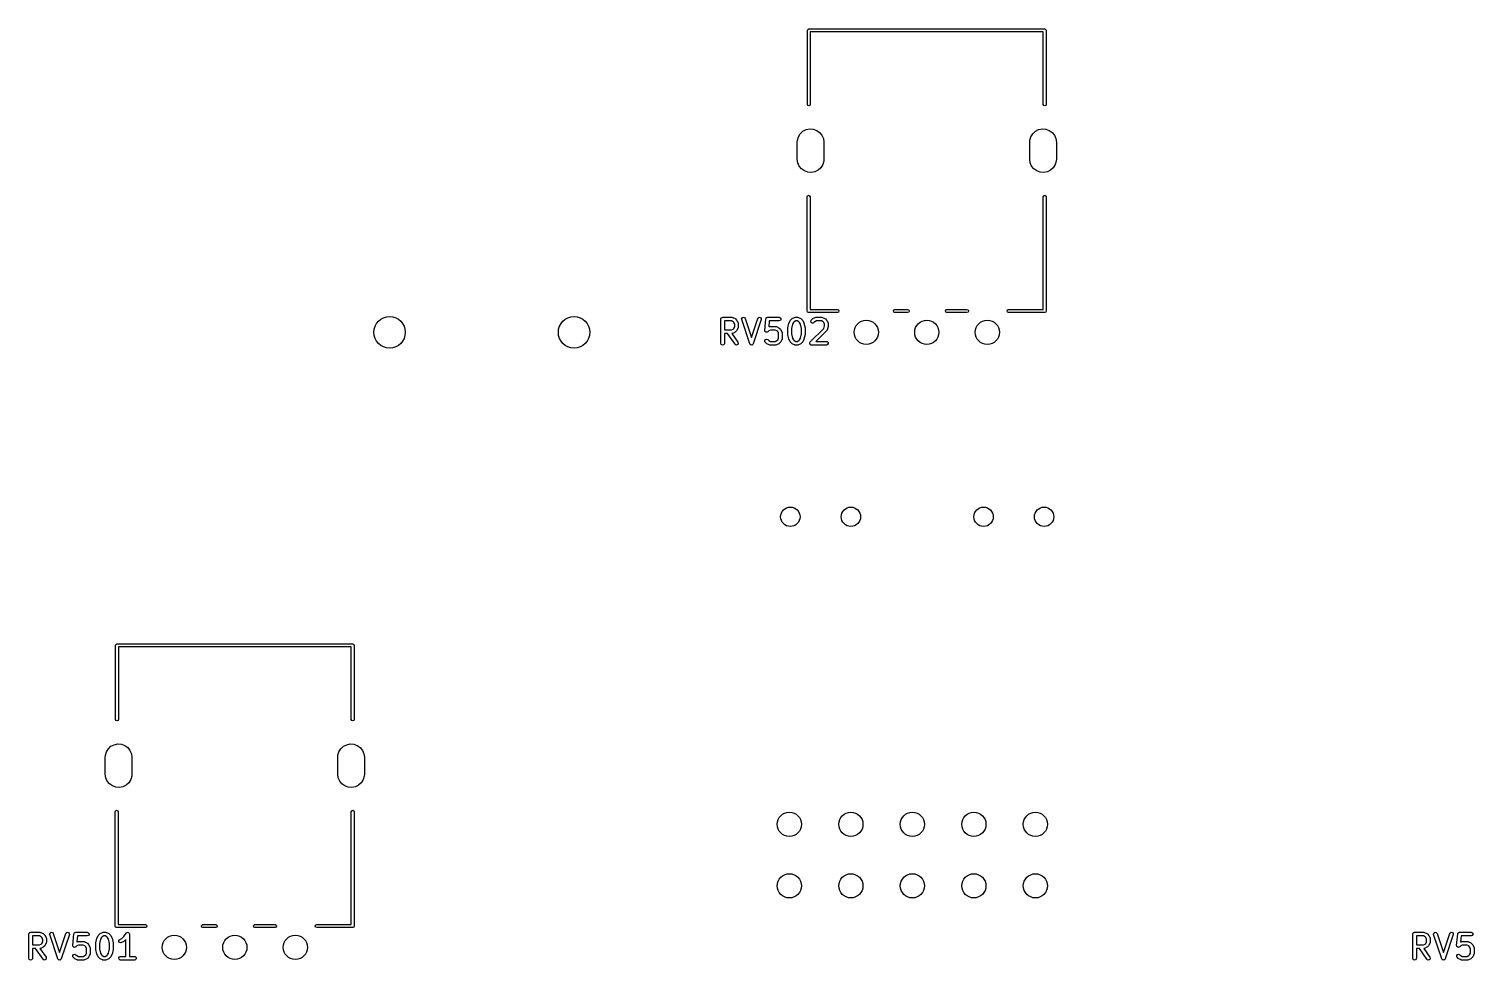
# Model space of a CAD drawing. Extents: x 40 to 169, y -223 to -45.
# Drawn here: x 40.4 to 100, y -222.8 to -184.3 of the extents above; entities that cross this region are included whole.
import ezdxf

# ---------------------------------------------------------------- set-up
doc = ezdxf.new("R2010")
doc.units = 0
doc.layers.add('BLACK', color=7, linetype='CONTINUOUS')

msp = doc.modelspace()

# ---------------------------------------------------------------- linework, layer by layer
at = {"layer": 'BLACK', "linetype": 'CONTINUOUS'}
for p, q in [((72.5, -184.38), (72.5176, -184.338)), ((72.5, -187.44), (72.5, -184.38)), ((72.5176, -184.338), (72.56, -184.32)), ((72.56, -184.32), (82.3, -184.32)), ((82.3, -184.32), (82.3424, -184.338)), ((82.3424, -184.338), (82.36, -184.38)), ((82.36, -184.38), (82.36, -187.44)), ((82.24, -184.44), (72.62, -184.44)), ((72.62, -184.44), (72.62, -187.44)), ((82.24, -187.44), (82.24, -184.44)), ((72.5176, -187.482), (72.5, -187.44)), ((72.56, -187.5), (72.5176, -187.482)), ((72.6024, -187.482), (72.56, -187.5)), ((72.62, -187.44), (72.6024, -187.482)), ((82.2576, -187.482), (82.24, -187.44)), ((82.3, -187.5), (82.2576, -187.482)), ((82.3424, -187.482), (82.3, -187.5)), ((82.36, -187.44), (82.3424, -187.482)), ((72.2062, -188.649), (72.3161, -188.548)), ((72.3161, -188.548), (72.4491, -188.481)), ((72.4491, -188.481), (72.5955, -188.451)), ((72.5955, -188.451), (72.7444, -188.462)), ((72.7444, -188.462), (72.8848, -188.513)), ((72.8848, -188.513), (73.0065, -188.599)), ((81.8062, -188.649), (81.9161, -188.548)), ((81.9161, -188.548), (82.0491, -188.481)), ((82.0491, -188.481), (82.1955, -188.451)), ((82.1955, -188.451), (82.3444, -188.462)), ((82.3444, -188.462), (82.4848, -188.513)), ((82.4848, -188.513), (82.6065, -188.599)), ((72.08, -189), (72.0859, -188.92)), ((72.08, -189.7), (72.08, -189)), ((72.0859, -188.92), (72.1275, -188.776)), ((72.1275, -188.776), (72.2062, -188.649)), ((73.0065, -188.599), (73.1004, -188.715)), ((73.1004, -188.715), (73.1597, -188.852)), ((73.1597, -188.852), (73.18, -189)), ((73.18, -189), (73.18, -189.7)), ((81.68, -189), (81.6859, -188.92)), ((81.68, -189.7), (81.68, -189)), ((81.6859, -188.92), (81.7275, -188.776)), ((81.7275, -188.776), (81.8062, -188.649)), ((82.6065, -188.599), (82.7004, -188.715)), ((82.7004, -188.715), (82.7597, -188.852)), ((82.7597, -188.852), (82.78, -189)), ((82.78, -189), (82.78, -189.7)), ((72.1003, -189.848), (72.08, -189.7)), ((73.1741, -189.78), (73.1324, -189.924)), ((73.18, -189.7), (73.1741, -189.78)), ((81.7003, -189.848), (81.68, -189.7)), ((82.7741, -189.78), (82.7325, -189.924)), ((82.78, -189.7), (82.7741, -189.78)), ((72.1595, -189.985), (72.1003, -189.848)), ((72.2535, -190.101), (72.1595, -189.985)), ((72.3752, -190.187), (72.2535, -190.101)), ((72.5156, -190.238), (72.3752, -190.187)), ((72.6645, -190.249), (72.5156, -190.238)), ((72.8109, -190.219), (72.6645, -190.249)), ((72.9439, -190.152), (72.8109, -190.219)), ((73.0538, -190.051), (72.9439, -190.152)), ((73.1324, -189.924), (73.0538, -190.051)), ((81.7595, -189.985), (81.7003, -189.848)), ((81.8535, -190.101), (81.7595, -189.985)), ((81.9752, -190.187), (81.8535, -190.101)), ((82.1156, -190.238), (81.9752, -190.187)), ((82.2645, -190.249), (82.1156, -190.238)), ((82.4109, -190.219), (82.2645, -190.249)), ((82.5439, -190.152), (82.4109, -190.219)), ((82.6538, -190.051), (82.5439, -190.152)), ((82.7325, -189.924), (82.6538, -190.051)), ((72.49, -191.25), (72.5076, -191.208)), ((72.49, -195.97), (72.49, -191.25)), ((72.5076, -191.208), (72.55, -191.19)), ((72.55, -191.19), (72.5924, -191.208)), ((72.5924, -191.208), (72.61, -191.25)), ((72.61, -191.25), (72.61, -195.91)), ((82.24, -191.25), (82.2576, -191.208)), ((82.24, -195.91), (82.24, -191.25)), ((82.2576, -191.208), (82.3, -191.19)), ((82.3, -191.19), (82.3424, -191.208)), ((82.3424, -191.208), (82.36, -191.25)), ((82.36, -191.25), (82.36, -195.97)), ((68.926, -196.302), (68.9277, -196.293)), ((68.926, -197.302), (68.926, -196.302)), ((68.9271, -196.289), (68.9288, -196.286)), ((68.9277, -196.293), (68.9271, -196.289)), ((68.9288, -196.286), (68.9305, -196.277)), ((68.9305, -196.277), (68.943, -196.262)), ((68.943, -196.262), (68.9527, -196.245)), ((68.9527, -196.245), (68.9591, -196.243)), ((68.9591, -196.243), (68.9635, -196.237)), ((68.9635, -196.237), (68.9826, -196.234)), ((68.9826, -196.234), (69.001, -196.227)), ((69.001, -196.227), (69.3819, -196.227)), ((69.3819, -196.227), (69.4076, -196.232)), ((69.4076, -196.232), (69.411, -196.235)), ((69.411, -196.235), (69.4154, -196.235)), ((69.4154, -196.235), (69.5107, -196.283)), ((69.5107, -196.283), (69.5287, -196.296)), ((69.5287, -196.296), (69.5302, -196.297)), ((69.5302, -196.297), (69.5778, -196.345)), ((69.5778, -196.345), (69.5907, -196.363)), ((69.7831, -196.3), (69.802, -196.253)), ((69.7869, -196.326), (69.7831, -196.3)), ((70.1203, -197.326), (69.7869, -196.326)), ((69.802, -196.253), (69.8471, -196.228)), ((69.8471, -196.228), (69.8974, -196.238)), ((69.8974, -196.238), (69.9292, -196.279)), ((69.9292, -196.279), (70.1914, -197.065)), ((70.1914, -197.065), (70.4536, -196.279)), ((70.5959, -196.326), (70.2626, -197.326)), ((70.4536, -196.279), (70.466, -196.256)), ((70.466, -196.256), (70.5097, -196.229)), ((70.5097, -196.229), (70.5605, -196.236)), ((70.5605, -196.236), (70.5945, -196.275)), ((70.5945, -196.275), (70.5959, -196.326)), ((70.7358, -196.771), (70.7835, -196.295)), ((70.7835, -196.295), (70.7845, -196.291)), ((70.7842, -196.289), (70.7858, -196.287)), ((70.7845, -196.291), (70.7842, -196.289)), ((70.7858, -196.287), (70.7905, -196.27)), ((70.7905, -196.27), (70.8019, -196.259)), ((70.8019, -196.259), (70.8099, -196.245)), ((70.8099, -196.245), (70.8197, -196.241)), ((70.8197, -196.241), (70.8272, -196.234)), ((70.8272, -196.234), (70.8431, -196.233)), ((70.8431, -196.233), (70.8581, -196.227)), ((70.8581, -196.227), (71.3343, -196.227)), ((71.3343, -196.227), (71.3599, -196.232)), ((71.3599, -196.232), (71.3992, -196.265)), ((71.4081, -196.315), (71.3825, -196.36)), ((71.3992, -196.265), (71.4081, -196.315)), ((71.791, -196.364), (71.8044, -196.346)), ((71.8044, -196.346), (71.8051, -196.345)), ((71.8051, -196.345), (71.8527, -196.297)), ((71.8527, -196.297), (71.871, -196.284)), ((71.871, -196.284), (71.8722, -196.283)), ((71.8722, -196.283), (71.9674, -196.235)), ((71.9674, -196.235), (71.9924, -196.228)), ((71.9924, -196.228), (71.9967, -196.229)), ((71.9967, -196.229), (72.001, -196.227)), ((72.001, -196.227), (72.0962, -196.227)), ((72.0962, -196.227), (72.1218, -196.232)), ((72.1218, -196.232), (72.1253, -196.235)), ((72.1253, -196.235), (72.1297, -196.235)), ((72.1297, -196.235), (72.225, -196.283)), ((72.225, -196.283), (72.243, -196.296)), ((72.243, -196.296), (72.2445, -196.297)), ((72.2445, -196.297), (72.2921, -196.345)), ((72.2921, -196.345), (72.3049, -196.363)), ((72.5076, -196.012), (72.49, -195.97)), ((72.55, -196.03), (72.5076, -196.012)), ((72.555, -196.028), (72.55, -196.03)), ((72.56, -196.03), (72.555, -196.028)), ((73.74, -196.03), (72.56, -196.03)), ((72.61, -195.91), (73.74, -195.91)), ((72.6405, -196.391), (72.6622, -196.345)), ((72.6622, -196.345), (72.7098, -196.297)), ((72.7098, -196.297), (72.7282, -196.284)), ((72.7282, -196.284), (72.7293, -196.283)), ((72.7293, -196.283), (72.8246, -196.235)), ((72.8246, -196.235), (72.8495, -196.228)), ((72.8495, -196.228), (72.8539, -196.229)), ((72.8539, -196.229), (72.8581, -196.227)), ((72.8581, -196.227), (73.0962, -196.227)), ((73.0962, -196.227), (73.1218, -196.232)), ((73.1218, -196.232), (73.1253, -196.235)), ((73.1253, -196.235), (73.1297, -196.235)), ((73.1297, -196.235), (73.225, -196.283)), ((73.225, -196.283), (73.243, -196.296)), ((73.243, -196.296), (73.2445, -196.297)), ((73.2445, -196.297), (73.2921, -196.345)), ((73.2921, -196.345), (73.3049, -196.363)), ((73.74, -195.91), (73.7824, -195.928)), ((73.7824, -196.012), (73.74, -196.03)), ((73.7824, -195.928), (73.8, -195.97)), ((73.8, -195.97), (73.7824, -196.012)), ((76.05, -195.97), (76.0676, -195.928)), ((76.0676, -196.012), (76.05, -195.97)), ((76.0676, -195.928), (76.11, -195.91)), ((76.11, -196.03), (76.0676, -196.012)), ((76.11, -195.91), (76.64, -195.91)), ((76.64, -196.03), (76.11, -196.03)), ((76.64, -195.91), (76.6824, -195.928)), ((76.6824, -196.012), (76.64, -196.03)), ((76.6824, -195.928), (76.7, -195.97)), ((76.7, -195.97), (76.6824, -196.012)), ((78.2, -195.97), (78.2176, -195.928)), ((78.2176, -196.012), (78.2, -195.97)), ((78.2176, -195.928), (78.26, -195.91)), ((78.26, -196.03), (78.2176, -196.012)), ((78.26, -195.91), (79.09, -195.91)), ((79.09, -196.03), (78.26, -196.03)), ((79.09, -195.91), (79.1324, -195.928)), ((79.1324, -196.012), (79.09, -196.03)), ((79.1324, -195.928), (79.15, -195.97)), ((79.15, -195.97), (79.1324, -196.012)), ((80.75, -195.97), (80.7676, -195.928)), ((80.7676, -196.012), (80.75, -195.97)), ((80.7676, -195.928), (80.81, -195.91)), ((80.81, -196.03), (80.7676, -196.012)), ((80.81, -195.91), (82.24, -195.91)), ((82.3, -196.03), (80.81, -196.03)), ((82.3424, -196.012), (82.3, -196.03)), ((82.36, -195.97), (82.3424, -196.012)), ((69.076, -196.377), (69.076, -196.751)), ((69.3642, -196.377), (69.076, -196.377)), ((69.076, -196.751), (69.3642, -196.751)), ((69.2, -196.901), (69.076, -196.901)), ((69.076, -196.901), (69.076, -197.302)), ((69.5109, -197.345), (69.2, -196.901)), ((69.4327, -196.412), (69.3642, -196.377)), ((69.3642, -196.751), (69.4327, -196.717)), ((69.3861, -196.9), (69.3829, -196.901)), ((69.3829, -196.901), (69.6338, -197.259)), ((69.3905, -196.901), (69.3861, -196.9)), ((69.4154, -196.893), (69.3905, -196.901)), ((69.5107, -196.846), (69.4154, -196.893)), ((69.4631, -196.442), (69.4327, -196.412)), ((69.4327, -196.717), (69.4631, -196.687)), ((69.4974, -196.511), (69.4631, -196.442)), ((69.4631, -196.687), (69.4974, -196.618)), ((69.4974, -196.618), (69.4974, -196.511)), ((69.5118, -196.844), (69.5107, -196.846)), ((69.5302, -196.832), (69.5118, -196.844)), ((69.5778, -196.784), (69.5302, -196.832)), ((69.5785, -196.783), (69.5778, -196.784)), ((69.5918, -196.764), (69.5785, -196.783)), ((69.5907, -196.363), (69.5918, -196.364)), ((69.5918, -196.364), (69.6395, -196.459)), ((69.6395, -196.669), (69.5918, -196.764)), ((69.6395, -196.459), (69.6469, -196.484)), ((69.64, -196.665), (69.6395, -196.669)), ((69.6429, -196.661), (69.64, -196.665)), ((69.6474, -196.636), (69.6429, -196.661)), ((69.6469, -196.484), (69.6458, -196.489)), ((69.6458, -196.489), (69.6474, -196.493)), ((69.6474, -196.493), (69.6474, -196.636)), ((70.736, -196.772), (70.7358, -196.771)), ((70.7423, -196.796), (70.7358, -196.772)), ((70.7358, -196.772), (70.736, -196.772)), ((70.7485, -196.821), (70.7423, -196.796)), ((70.7489, -196.821), (70.7485, -196.821)), ((70.749, -196.822), (70.7489, -196.821)), ((70.7697, -196.836), (70.749, -196.822)), ((70.7902, -196.851), (70.7697, -196.836)), ((70.7907, -196.851), (70.7902, -196.851)), ((70.7911, -196.851), (70.7907, -196.851)), ((70.8162, -196.849), (70.7911, -196.851)), ((70.8413, -196.847), (70.8162, -196.849)), ((70.8417, -196.847), (70.8413, -196.847)), ((70.8422, -196.847), (70.8417, -196.847)), ((70.8635, -196.832), (70.8422, -196.847)), ((70.9025, -196.793), (70.8635, -196.832)), ((70.926, -196.377), (70.9012, -196.626)), ((70.9012, -196.626), (70.9198, -196.616)), ((70.971, -196.758), (70.9025, -196.793)), ((70.9198, -196.616), (70.9448, -196.609)), ((71.3343, -196.377), (70.926, -196.377)), ((70.9448, -196.609), (70.9491, -196.61)), ((70.9491, -196.61), (70.9533, -196.608)), ((70.9533, -196.608), (71.1914, -196.608)), ((71.1737, -196.758), (70.971, -196.758)), ((71.2422, -196.793), (71.1737, -196.758)), ((71.1914, -196.608), (71.2171, -196.613)), ((71.2171, -196.613), (71.2205, -196.616)), ((71.2205, -196.616), (71.225, -196.616)), ((71.225, -196.616), (71.3202, -196.664)), ((71.2726, -196.823), (71.2422, -196.793)), ((71.3069, -196.892), (71.2726, -196.823)), ((71.3069, -197.094), (71.3069, -196.892)), ((71.3202, -196.664), (71.3382, -196.677)), ((71.3825, -196.36), (71.3343, -196.377)), ((71.3382, -196.677), (71.3397, -196.678)), ((71.3397, -196.678), (71.3873, -196.726)), ((71.3873, -196.726), (71.4002, -196.744)), ((71.4002, -196.744), (71.4014, -196.745)), ((71.4014, -196.745), (71.449, -196.84)), ((71.449, -196.84), (71.4564, -196.865)), ((71.4564, -196.865), (71.4554, -196.87)), ((71.4554, -196.87), (71.4569, -196.874)), ((71.4569, -196.874), (71.4569, -197.112)), ((71.6879, -196.683), (71.6905, -196.669)), ((71.6879, -196.921), (71.6879, -196.683)), ((71.689, -196.925), (71.6879, -196.921)), ((71.6901, -196.94), (71.689, -196.925)), ((71.6901, -196.665), (71.7377, -196.475)), ((71.6905, -196.669), (71.6901, -196.665)), ((71.7377, -197.13), (71.6901, -196.94)), ((71.7377, -196.475), (71.743, -196.463)), ((71.743, -196.463), (71.7434, -196.459)), ((71.7434, -196.459), (71.791, -196.364)), ((71.8812, -196.519), (71.8379, -196.693)), ((71.8379, -196.693), (71.8379, -196.912)), ((71.8379, -196.912), (71.8812, -197.086)), ((71.9197, -196.442), (71.8812, -196.519)), ((71.9501, -196.412), (71.9197, -196.442)), ((72.0187, -196.377), (71.9501, -196.412)), ((72.0785, -196.377), (72.0187, -196.377)), ((72.147, -196.412), (72.0785, -196.377)), ((72.1774, -196.442), (72.147, -196.412)), ((72.2159, -196.519), (72.1774, -196.442)), ((72.2593, -196.693), (72.2159, -196.519)), ((72.2159, -197.086), (72.2593, -196.912)), ((72.2593, -196.912), (72.2593, -196.693)), ((72.3049, -196.363), (72.3061, -196.364)), ((72.3061, -196.364), (72.3537, -196.459)), ((72.3537, -196.459), (72.3574, -196.472)), ((72.3574, -196.472), (72.3594, -196.475)), ((72.3594, -196.475), (72.407, -196.665)), ((72.407, -196.94), (72.3594, -197.13)), ((72.4093, -196.921), (72.4067, -196.936)), ((72.4067, -196.936), (72.407, -196.94)), ((72.407, -196.665), (72.4081, -196.68)), ((72.4081, -196.68), (72.4093, -196.683)), ((72.4093, -196.683), (72.4093, -196.921)), ((72.6146, -197.249), (73.1735, -196.69)), ((72.6538, -196.441), (72.6405, -196.391)), ((72.6958, -196.47), (72.6538, -196.441)), ((72.7469, -196.466), (72.6958, -196.47)), ((72.7683, -196.451), (72.7469, -196.466)), ((72.8073, -196.412), (72.7683, -196.451)), ((72.8758, -196.377), (72.8073, -196.412)), ((73.2921, -196.784), (72.8487, -197.227)), ((73.0785, -196.377), (72.8758, -196.377)), ((73.147, -196.412), (73.0785, -196.377)), ((73.1774, -196.442), (73.147, -196.412)), ((73.1735, -196.69), (73.2117, -196.576)), ((73.2117, -196.511), (73.1774, -196.442)), ((73.2117, -196.576), (73.2117, -196.511)), ((73.294, -196.78), (73.2921, -196.784)), ((73.2978, -196.778), (73.294, -196.78)), ((73.3102, -196.755), (73.2978, -196.778)), ((73.3049, -196.363), (73.3061, -196.364)), ((73.3061, -196.364), (73.3537, -196.459)), ((73.3578, -196.612), (73.3102, -196.755)), ((73.3537, -196.459), (73.3612, -196.484)), ((73.3617, -196.588), (73.3578, -196.61)), ((73.3578, -196.61), (73.3578, -196.612)), ((73.3612, -196.484), (73.3601, -196.489)), ((73.3601, -196.489), (73.3617, -196.493)), ((73.3617, -196.493), (73.3617, -196.588)), ((68.9435, -197.351), (68.926, -197.302)), ((68.9879, -197.376), (68.9435, -197.351)), ((69.0385, -197.367), (68.9879, -197.376)), ((69.0714, -197.328), (69.0385, -197.367)), ((69.076, -197.302), (69.0714, -197.328)), ((69.553, -197.375), (69.5109, -197.345)), ((69.6041, -197.37), (69.553, -197.375)), ((69.6403, -197.334), (69.6041, -197.37)), ((69.6338, -197.259), (69.6448, -197.283)), ((69.6448, -197.283), (69.6403, -197.334)), ((70.1216, -197.328), (70.1203, -197.326)), ((70.1217, -197.33), (70.1216, -197.328)), ((70.1374, -197.348), (70.1217, -197.33)), ((70.1522, -197.366), (70.1374, -197.348)), ((70.1543, -197.367), (70.1522, -197.366)), ((70.1557, -197.368), (70.1543, -197.367)), ((70.1792, -197.372), (70.1557, -197.368)), ((70.2024, -197.377), (70.1792, -197.372)), ((70.2043, -197.376), (70.2024, -197.377)), ((70.2065, -197.376), (70.2043, -197.376)), ((70.2267, -197.363), (70.2065, -197.376)), ((70.2475, -197.352), (70.2267, -197.363)), ((70.2483, -197.35), (70.2475, -197.352)), ((70.2502, -197.349), (70.2483, -197.35)), ((70.2626, -197.326), (70.2502, -197.349)), ((70.738, -197.188), (70.7675, -197.146)), ((70.7425, -197.239), (70.738, -197.188)), ((70.7574, -197.26), (70.7425, -197.239)), ((70.8051, -197.308), (70.7574, -197.26)), ((70.7675, -197.146), (70.817, -197.132)), ((70.8065, -197.308), (70.8051, -197.308)), ((70.8246, -197.322), (70.8065, -197.308)), ((70.817, -197.132), (70.8635, -197.154)), ((70.9198, -197.369), (70.8246, -197.322)), ((70.8635, -197.154), (70.9025, -197.193)), ((70.9025, -197.193), (70.971, -197.227)), ((70.9242, -197.37), (70.9198, -197.369)), ((70.9277, -197.373), (70.9242, -197.37)), ((70.9533, -197.377), (70.9277, -197.373)), ((71.1914, -197.377), (70.9533, -197.377)), ((70.971, -197.227), (71.1737, -197.227)), ((71.1737, -197.227), (71.2422, -197.193)), ((71.1956, -197.376), (71.1914, -197.377)), ((71.2, -197.377), (71.1956, -197.376)), ((71.225, -197.369), (71.2, -197.377)), ((71.3202, -197.322), (71.225, -197.369)), ((71.2422, -197.193), (71.2726, -197.163)), ((71.2726, -197.163), (71.3069, -197.094)), ((71.3213, -197.321), (71.3202, -197.322)), ((71.3397, -197.308), (71.3213, -197.321)), ((71.3873, -197.26), (71.3397, -197.308)), ((71.388, -197.259), (71.3873, -197.26)), ((71.4014, -197.241), (71.388, -197.259)), ((71.449, -197.145), (71.4014, -197.241)), ((71.4495, -197.141), (71.449, -197.145)), ((71.4524, -197.138), (71.4495, -197.141)), ((71.4569, -197.112), (71.4524, -197.138)), ((71.7397, -197.133), (71.7377, -197.13)), ((71.7434, -197.145), (71.7397, -197.133)), ((71.791, -197.241), (71.7434, -197.145)), ((71.7922, -197.242), (71.791, -197.241)), ((71.8051, -197.26), (71.7922, -197.242)), ((71.8527, -197.308), (71.8051, -197.26)), ((71.8542, -197.308), (71.8527, -197.308)), ((71.8722, -197.322), (71.8542, -197.308)), ((71.9674, -197.369), (71.8722, -197.322)), ((71.8812, -197.086), (71.9197, -197.163)), ((71.9197, -197.163), (71.9501, -197.193)), ((71.9501, -197.193), (72.0187, -197.227)), ((71.9719, -197.37), (71.9674, -197.369)), ((71.9753, -197.373), (71.9719, -197.37)), ((72.001, -197.377), (71.9753, -197.373)), ((72.0962, -197.377), (72.001, -197.377)), ((72.0187, -197.227), (72.0785, -197.227)), ((72.0785, -197.227), (72.147, -197.193)), ((72.1004, -197.376), (72.0962, -197.377)), ((72.1048, -197.377), (72.1004, -197.376)), ((72.1297, -197.369), (72.1048, -197.377)), ((72.225, -197.322), (72.1297, -197.369)), ((72.147, -197.193), (72.1774, -197.163)), ((72.1774, -197.163), (72.2159, -197.086)), ((72.2261, -197.321), (72.225, -197.322)), ((72.2445, -197.308), (72.2261, -197.321)), ((72.2921, -197.26), (72.2445, -197.308)), ((72.2928, -197.259), (72.2921, -197.26)), ((72.3061, -197.241), (72.2928, -197.259)), ((72.3537, -197.145), (72.3061, -197.241)), ((72.3542, -197.142), (72.3537, -197.145)), ((72.3594, -197.13), (72.3542, -197.142)), ((72.5929, -197.296), (72.5944, -197.293)), ((72.5987, -197.318), (72.5929, -197.296)), ((72.5938, -197.289), (72.605, -197.27)), ((72.5944, -197.293), (72.5938, -197.289)), ((72.6027, -197.34), (72.5987, -197.318)), ((72.6053, -197.342), (72.6027, -197.34)), ((72.605, -197.27), (72.6146, -197.249)), ((72.6062, -197.345), (72.6053, -197.342)), ((72.6247, -197.358), (72.6062, -197.345)), ((72.642, -197.373), (72.6247, -197.358)), ((72.6466, -197.374), (72.642, -197.373)), ((72.6482, -197.375), (72.6466, -197.374)), ((72.6515, -197.375), (72.6482, -197.375)), ((72.6676, -197.377), (72.6515, -197.375)), ((73.2867, -197.377), (72.6676, -197.377)), ((72.8487, -197.227), (73.2867, -197.227)), ((73.2867, -197.227), (73.3123, -197.232)), ((73.3349, -197.36), (73.2867, -197.377)), ((73.3123, -197.232), (73.3516, -197.265)), ((73.3605, -197.315), (73.3349, -197.36)), ((73.3516, -197.265), (73.3605, -197.315)), ((43.925, -209.78), (43.9426, -209.738)), ((43.925, -212.84), (43.925, -209.78)), ((43.9426, -209.738), (43.985, -209.72)), ((43.985, -209.72), (53.725, -209.72)), ((53.665, -209.84), (44.045, -209.84)), ((44.045, -209.84), (44.045, -212.84)), ((53.665, -212.84), (53.665, -209.84)), ((53.725, -209.72), (53.7674, -209.738)), ((53.7674, -209.738), (53.785, -209.78)), ((53.785, -209.78), (53.785, -212.84)), ((43.9426, -212.882), (43.925, -212.84)), ((43.985, -212.9), (43.9426, -212.882)), ((44.0274, -212.882), (43.985, -212.9)), ((44.045, -212.84), (44.0274, -212.882)), ((53.6826, -212.882), (53.665, -212.84)), ((53.725, -212.9), (53.6826, -212.882)), ((53.7674, -212.882), (53.725, -212.9)), ((53.785, -212.84), (53.7674, -212.882)), ((43.5109, -214.32), (43.5525, -214.176)), ((43.5525, -214.176), (43.6312, -214.049)), ((43.6312, -214.049), (43.7411, -213.948)), ((43.7411, -213.948), (43.8741, -213.881)), ((43.8741, -213.881), (44.0205, -213.851)), ((44.0205, -213.851), (44.1694, -213.862)), ((44.1694, -213.862), (44.3098, -213.913)), ((44.3098, -213.913), (44.4315, -213.999)), ((44.4315, -213.999), (44.5254, -214.115)), ((44.5254, -214.115), (44.5847, -214.252)), ((44.5847, -214.252), (44.605, -214.4)), ((53.1109, -214.32), (53.1525, -214.176)), ((53.1525, -214.176), (53.2312, -214.049)), ((53.2312, -214.049), (53.3411, -213.948)), ((53.3411, -213.948), (53.4741, -213.881)), ((53.4741, -213.881), (53.6205, -213.851)), ((53.6205, -213.851), (53.7694, -213.862)), ((53.7694, -213.862), (53.9098, -213.913)), ((53.9098, -213.913), (54.0315, -213.999)), ((54.0315, -213.999), (54.1255, -214.115)), ((54.1255, -214.115), (54.1847, -214.252)), ((54.1847, -214.252), (54.205, -214.4)), ((43.505, -214.4), (43.5109, -214.32)), ((43.505, -215.1), (43.505, -214.4)), ((44.605, -214.4), (44.605, -215.1)), ((53.105, -214.4), (53.1109, -214.32)), ((53.105, -215.1), (53.105, -214.4)), ((54.205, -214.4), (54.205, -215.1)), ((43.5253, -215.248), (43.505, -215.1)), ((43.5846, -215.385), (43.5253, -215.248)), ((43.6785, -215.501), (43.5846, -215.385)), ((44.5574, -215.324), (44.4788, -215.451)), ((44.5991, -215.18), (44.5574, -215.324)), ((44.605, -215.1), (44.5991, -215.18)), ((53.1253, -215.248), (53.105, -215.1)), ((53.1845, -215.385), (53.1253, -215.248)), ((53.2785, -215.501), (53.1845, -215.385)), ((54.1574, -215.324), (54.0788, -215.451)), ((54.1991, -215.18), (54.1574, -215.324)), ((54.205, -215.1), (54.1991, -215.18)), ((43.8002, -215.587), (43.6785, -215.501)), ((43.9406, -215.638), (43.8002, -215.587)), ((44.0895, -215.649), (43.9406, -215.638)), ((44.2359, -215.619), (44.0895, -215.649)), ((44.3689, -215.552), (44.2359, -215.619)), ((44.4788, -215.451), (44.3689, -215.552)), ((53.4002, -215.587), (53.2785, -215.501)), ((53.5406, -215.638), (53.4002, -215.587)), ((53.6895, -215.649), (53.5406, -215.638)), ((53.8359, -215.619), (53.6895, -215.649)), ((53.9689, -215.552), (53.8359, -215.619)), ((54.0788, -215.451), (53.9689, -215.552)), ((43.915, -216.65), (43.9326, -216.608)), ((43.9326, -216.608), (43.975, -216.59)), ((43.975, -216.59), (44.0174, -216.608)), ((44.0174, -216.608), (44.035, -216.65)), ((53.665, -216.65), (53.6826, -216.608)), ((53.6826, -216.608), (53.725, -216.59)), ((53.725, -216.59), (53.7674, -216.608)), ((53.7674, -216.608), (53.785, -216.65)), ((43.915, -221.37), (43.915, -216.65)), ((44.035, -216.65), (44.035, -221.31)), ((53.665, -221.31), (53.665, -216.65)), ((53.785, -216.65), (53.785, -221.37)), ((43.9326, -221.412), (43.915, -221.37)), ((43.975, -221.43), (43.9326, -221.412)), ((44.035, -221.31), (45.165, -221.31)), ((45.165, -221.31), (45.2074, -221.328)), ((45.2074, -221.412), (45.165, -221.43)), ((45.2074, -221.328), (45.225, -221.37)), ((45.225, -221.37), (45.2074, -221.412)), ((47.475, -221.37), (47.4926, -221.328)), ((47.4926, -221.412), (47.475, -221.37)), ((47.4926, -221.328), (47.535, -221.31)), ((47.535, -221.43), (47.4926, -221.412)), ((47.535, -221.31), (48.065, -221.31)), ((48.065, -221.31), (48.1074, -221.328)), ((48.1074, -221.412), (48.065, -221.43)), ((48.1074, -221.328), (48.125, -221.37)), ((48.125, -221.37), (48.1074, -221.412)), ((49.625, -221.37), (49.6426, -221.328)), ((49.6426, -221.412), (49.625, -221.37)), ((49.6426, -221.328), (49.685, -221.31)), ((49.685, -221.43), (49.6426, -221.412)), ((49.685, -221.31), (50.515, -221.31)), ((50.515, -221.31), (50.5574, -221.328)), ((50.5574, -221.412), (50.515, -221.43)), ((50.5574, -221.328), (50.575, -221.37)), ((50.575, -221.37), (50.5574, -221.412)), ((52.175, -221.37), (52.1926, -221.328)), ((52.1926, -221.412), (52.175, -221.37)), ((52.1926, -221.328), (52.235, -221.31)), ((52.235, -221.43), (52.1926, -221.412)), ((52.235, -221.31), (53.665, -221.31)), ((53.7674, -221.412), (53.725, -221.43)), ((53.785, -221.37), (53.7674, -221.412)), ((40.351, -221.702), (40.3527, -221.693)), ((40.351, -222.702), (40.351, -221.702)), ((40.3521, -221.689), (40.3538, -221.686)), ((40.3527, -221.693), (40.3521, -221.689)), ((40.3538, -221.686), (40.3555, -221.677)), ((40.3555, -221.677), (40.368, -221.662)), ((40.368, -221.662), (40.3777, -221.645)), ((40.3777, -221.645), (40.3841, -221.643)), ((40.3841, -221.643), (40.3885, -221.637)), ((40.3885, -221.637), (40.4076, -221.634)), ((40.4076, -221.634), (40.426, -221.627)), ((40.426, -221.627), (40.8069, -221.627)), ((40.501, -221.777), (40.501, -222.151)), ((40.7892, -221.777), (40.501, -221.777)), ((40.8577, -221.812), (40.7892, -221.777)), ((40.8069, -221.627), (40.8326, -221.632)), ((40.8326, -221.632), (40.836, -221.635)), ((40.836, -221.635), (40.8404, -221.635)), ((40.8404, -221.635), (40.9357, -221.683)), ((40.8881, -221.842), (40.8577, -221.812)), ((40.9224, -221.911), (40.8881, -221.842)), ((40.9224, -222.018), (40.9224, -221.911)), ((40.9357, -221.683), (40.9537, -221.696)), ((40.9537, -221.696), (40.9552, -221.697)), ((40.9552, -221.697), (41.0028, -221.745)), ((41.0028, -221.745), (41.0157, -221.763)), ((41.0157, -221.763), (41.0168, -221.764)), ((41.0168, -221.764), (41.0645, -221.859)), ((41.0645, -221.859), (41.0719, -221.884)), ((41.0719, -221.884), (41.0708, -221.889)), ((41.0708, -221.889), (41.0724, -221.893)), ((41.0724, -221.893), (41.0724, -222.036)), ((41.2081, -221.7), (41.227, -221.653)), ((41.2119, -221.726), (41.2081, -221.7)), ((41.5453, -222.726), (41.2119, -221.726)), ((41.227, -221.653), (41.2721, -221.628)), ((41.2721, -221.628), (41.3224, -221.638)), ((41.3224, -221.638), (41.3542, -221.679)), ((41.3542, -221.679), (41.6164, -222.465)), ((41.6164, -222.465), (41.8786, -221.679)), ((42.0209, -221.726), (41.6876, -222.726)), ((41.8786, -221.679), (41.891, -221.656)), ((41.891, -221.656), (41.9347, -221.629)), ((41.9347, -221.629), (41.9855, -221.636)), ((41.9855, -221.636), (42.0195, -221.675)), ((42.0195, -221.675), (42.0209, -221.726)), ((42.1608, -222.171), (42.2085, -221.695)), ((42.2085, -221.695), (42.2095, -221.691)), ((42.2092, -221.689), (42.2108, -221.687)), ((42.2095, -221.691), (42.2092, -221.689)), ((42.2108, -221.687), (42.2155, -221.67)), ((42.2155, -221.67), (42.2269, -221.659)), ((42.2269, -221.659), (42.2349, -221.645)), ((42.2349, -221.645), (42.2447, -221.641)), ((42.2447, -221.641), (42.2522, -221.634)), ((42.2522, -221.634), (42.2681, -221.633)), ((42.2681, -221.633), (42.2831, -221.627)), ((42.2831, -221.627), (42.7593, -221.627)), ((42.351, -221.777), (42.3261, -222.026)), ((42.3448, -222.016), (42.3698, -222.009)), ((42.7593, -221.777), (42.351, -221.777)), ((42.3698, -222.009), (42.3741, -222.01)), ((42.3741, -222.01), (42.3783, -222.008)), ((42.3783, -222.008), (42.6164, -222.008)), ((42.6164, -222.008), (42.6421, -222.013)), ((42.6421, -222.013), (42.6455, -222.016)), ((42.7593, -221.627), (42.7849, -221.632)), ((42.8075, -221.76), (42.7593, -221.777)), ((42.7849, -221.632), (42.8242, -221.665)), ((42.8331, -221.715), (42.8075, -221.76)), ((42.8242, -221.665), (42.8331, -221.715)), ((43.1151, -222.065), (43.1627, -221.875)), ((43.1627, -221.875), (43.168, -221.863)), ((43.168, -221.863), (43.1684, -221.859)), ((43.1684, -221.859), (43.216, -221.764)), ((43.216, -221.764), (43.2294, -221.746)), ((43.2294, -221.746), (43.2301, -221.745)), ((43.2301, -221.745), (43.2777, -221.697)), ((43.3062, -221.919), (43.2629, -222.093)), ((43.2777, -221.697), (43.296, -221.684)), ((43.296, -221.684), (43.2972, -221.683)), ((43.2972, -221.683), (43.3924, -221.635)), ((43.3447, -221.842), (43.3062, -221.919)), ((43.3751, -221.812), (43.3447, -221.842)), ((43.4437, -221.777), (43.3751, -221.812)), ((43.3924, -221.635), (43.4174, -221.628)), ((43.4174, -221.628), (43.4217, -221.629)), ((43.4217, -221.629), (43.426, -221.627)), ((43.426, -221.627), (43.5212, -221.627)), ((43.5035, -221.777), (43.4437, -221.777)), ((43.572, -221.812), (43.5035, -221.777)), ((43.5212, -221.627), (43.5468, -221.632)), ((43.5468, -221.632), (43.5503, -221.635)), ((43.5503, -221.635), (43.5547, -221.635)), ((43.5547, -221.635), (43.65, -221.683)), ((43.6024, -221.842), (43.572, -221.812)), ((43.6409, -221.919), (43.6024, -221.842)), ((43.6843, -222.093), (43.6409, -221.919)), ((43.65, -221.683), (43.668, -221.696)), ((43.668, -221.696), (43.6695, -221.697)), ((43.6695, -221.697), (43.7171, -221.745)), ((43.7171, -221.745), (43.7299, -221.763)), ((43.7299, -221.763), (43.7311, -221.764)), ((43.7311, -221.764), (43.7787, -221.859)), ((43.7787, -221.859), (43.7824, -221.872)), ((43.7824, -221.872), (43.7844, -221.875)), ((43.7844, -221.875), (43.832, -222.065)), ((43.98, -221.428), (43.975, -221.43)), ((43.985, -221.43), (43.98, -221.428)), ((45.165, -221.43), (43.985, -221.43)), ((44.0683, -222.009), (44.0714, -221.958)), ((44.0989, -222.051), (44.0683, -222.009)), ((44.0714, -221.958), (44.1067, -221.921)), ((44.1067, -221.921), (44.191, -221.879)), ((44.269, -222.008), (44.1738, -222.055)), ((44.191, -221.879), (44.2724, -221.797)), ((44.2701, -222.006), (44.269, -222.008)), ((44.2885, -221.994), (44.2701, -222.006)), ((44.2724, -221.797), (44.3635, -221.661)), ((44.351, -221.931), (44.2885, -221.994)), ((44.351, -222.627), (44.351, -221.931)), ((44.3635, -221.661), (44.3815, -221.642)), ((44.3815, -221.642), (44.3857, -221.641)), ((44.3857, -221.641), (44.3885, -221.637)), ((44.3885, -221.637), (44.4099, -221.634)), ((44.4099, -221.634), (44.4308, -221.628)), ((44.4308, -221.628), (44.4347, -221.629)), ((44.4347, -221.629), (44.439, -221.629)), ((44.439, -221.629), (44.4578, -221.639)), ((44.4578, -221.639), (44.4778, -221.648)), ((44.4778, -221.648), (44.4797, -221.652)), ((44.4797, -221.652), (44.4834, -221.654)), ((44.4834, -221.654), (44.4908, -221.675)), ((44.4908, -221.675), (44.5005, -221.694)), ((44.5005, -221.694), (44.4995, -221.698)), ((44.4995, -221.698), (44.501, -221.702)), ((44.501, -221.702), (44.501, -222.627)), ((48.065, -221.43), (47.535, -221.43)), ((50.515, -221.43), (49.685, -221.43)), ((53.725, -221.43), (52.235, -221.43)), ((97.501, -221.702), (97.5027, -221.693)), ((97.501, -222.702), (97.501, -221.702)), ((97.5021, -221.689), (97.5038, -221.686)), ((97.5027, -221.693), (97.5021, -221.689)), ((97.5038, -221.686), (97.5055, -221.677)), ((97.5055, -221.677), (97.518, -221.662)), ((97.518, -221.662), (97.5277, -221.645)), ((97.5277, -221.645), (97.5341, -221.643)), ((97.5341, -221.643), (97.5385, -221.637)), ((97.5385, -221.637), (97.5576, -221.634)), ((97.5576, -221.634), (97.576, -221.627)), ((97.576, -221.627), (97.9569, -221.627)), ((97.651, -221.777), (97.651, -222.151)), ((97.9392, -221.777), (97.651, -221.777)), ((98.0077, -221.812), (97.9392, -221.777)), ((97.9569, -221.627), (97.9826, -221.632)), ((97.9826, -221.632), (97.986, -221.635)), ((97.986, -221.635), (97.9904, -221.635)), ((97.9904, -221.635), (98.0857, -221.683)), ((98.0381, -221.842), (98.0077, -221.812)), ((98.0724, -221.911), (98.0381, -221.842)), ((98.0724, -222.018), (98.0724, -221.911)), ((98.0857, -221.683), (98.1037, -221.696)), ((98.1037, -221.696), (98.1052, -221.697)), ((98.1052, -221.697), (98.1528, -221.745)), ((98.1528, -221.745), (98.1657, -221.763)), ((98.1657, -221.763), (98.1668, -221.764)), ((98.1668, -221.764), (98.2145, -221.859)), ((98.2145, -221.859), (98.2219, -221.884)), ((98.2219, -221.884), (98.2208, -221.889)), ((98.2208, -221.889), (98.2224, -221.893)), ((98.2224, -221.893), (98.2224, -222.036)), ((98.3581, -221.7), (98.377, -221.653)), ((98.3619, -221.726), (98.3581, -221.7)), ((98.6953, -222.726), (98.3619, -221.726)), ((98.377, -221.653), (98.4221, -221.628)), ((98.4221, -221.628), (98.4724, -221.638)), ((98.4724, -221.638), (98.5042, -221.679)), ((98.5042, -221.679), (98.7664, -222.465)), ((98.7664, -222.465), (99.0286, -221.679)), ((99.1709, -221.726), (98.8376, -222.726)), ((99.0286, -221.679), (99.041, -221.656)), ((99.041, -221.656), (99.0847, -221.629)), ((99.0847, -221.629), (99.1355, -221.636)), ((99.1355, -221.636), (99.1695, -221.675)), ((99.1695, -221.675), (99.1709, -221.726)), ((99.3108, -222.171), (99.3585, -221.695)), ((99.3585, -221.695), (99.3595, -221.691)), ((99.3592, -221.689), (99.3608, -221.687)), ((99.3595, -221.691), (99.3592, -221.689)), ((99.3608, -221.687), (99.3655, -221.67)), ((99.3655, -221.67), (99.3769, -221.659)), ((99.3769, -221.659), (99.3849, -221.645)), ((99.3849, -221.645), (99.3947, -221.641)), ((99.3947, -221.641), (99.4022, -221.634)), ((99.4022, -221.634), (99.4181, -221.633)), ((99.4181, -221.633), (99.4331, -221.627)), ((99.4331, -221.627), (99.9093, -221.627)), ((99.501, -221.777), (99.4761, -222.026)), ((99.4948, -222.016), (99.5198, -222.009)), ((99.9093, -221.777), (99.501, -221.777)), ((99.5198, -222.009), (99.5241, -222.01)), ((99.5241, -222.01), (99.5283, -222.008)), ((99.5283, -222.008), (99.7664, -222.008)), ((99.7664, -222.008), (99.7921, -222.013)), ((99.7921, -222.013), (99.7955, -222.016)), ((99.9093, -221.627), (99.9349, -221.632)), ((99.9575, -221.76), (99.9093, -221.777)), ((99.9349, -221.632), (99.9742, -221.665)), ((99.9831, -221.715), (99.9575, -221.76)), ((99.9742, -221.665), (99.9831, -221.715)), ((40.501, -222.151), (40.7892, -222.151)), ((40.625, -222.301), (40.501, -222.301)), ((40.501, -222.301), (40.501, -222.702)), ((40.9359, -222.745), (40.625, -222.301)), ((40.7892, -222.151), (40.8577, -222.117)), ((40.8111, -222.3), (40.8079, -222.301)), ((40.8079, -222.301), (41.0588, -222.659)), ((40.8155, -222.301), (40.8111, -222.3)), ((40.8404, -222.293), (40.8155, -222.301)), ((40.9357, -222.246), (40.8404, -222.293)), ((40.8577, -222.117), (40.8881, -222.087)), ((40.8881, -222.087), (40.9224, -222.018)), ((40.9368, -222.244), (40.9357, -222.246)), ((40.9552, -222.232), (40.9368, -222.244)), ((41.0028, -222.184), (40.9552, -222.232)), ((41.0035, -222.183), (41.0028, -222.184)), ((41.0168, -222.164), (41.0035, -222.183)), ((41.0645, -222.069), (41.0168, -222.164)), ((41.065, -222.065), (41.0645, -222.069)), ((41.0679, -222.061), (41.065, -222.065)), ((41.0724, -222.036), (41.0679, -222.061)), ((42.161, -222.172), (42.1608, -222.171)), ((42.1673, -222.196), (42.1608, -222.172)), ((42.1608, -222.172), (42.161, -222.172)), ((42.163, -222.588), (42.1925, -222.546)), ((42.1675, -222.639), (42.163, -222.588)), ((42.1735, -222.221), (42.1673, -222.196)), ((42.1739, -222.221), (42.1735, -222.221)), ((42.174, -222.222), (42.1739, -222.221)), ((42.1947, -222.236), (42.174, -222.222)), ((42.1925, -222.546), (42.242, -222.532)), ((42.2152, -222.251), (42.1947, -222.236)), ((42.2157, -222.251), (42.2152, -222.251)), ((42.2161, -222.251), (42.2157, -222.251)), ((42.2412, -222.249), (42.2161, -222.251)), ((42.2663, -222.247), (42.2412, -222.249)), ((42.242, -222.532), (42.2885, -222.554)), ((42.2667, -222.247), (42.2663, -222.247)), ((42.2672, -222.247), (42.2667, -222.247)), ((42.2885, -222.232), (42.2672, -222.247)), ((42.3275, -222.193), (42.2885, -222.232)), ((42.2885, -222.554), (42.3275, -222.593)), ((42.3261, -222.026), (42.3448, -222.016)), ((42.396, -222.158), (42.3275, -222.193)), ((42.3275, -222.593), (42.396, -222.627)), ((42.5987, -222.158), (42.396, -222.158)), ((42.6672, -222.193), (42.5987, -222.158)), ((42.5987, -222.627), (42.6672, -222.593)), ((42.6455, -222.016), (42.65, -222.016)), ((42.65, -222.016), (42.7452, -222.064)), ((42.6976, -222.223), (42.6672, -222.193)), ((42.6672, -222.593), (42.6976, -222.563)), ((42.7319, -222.292), (42.6976, -222.223)), ((42.6976, -222.563), (42.7319, -222.494)), ((42.7319, -222.494), (42.7319, -222.292)), ((42.7452, -222.064), (42.7632, -222.077)), ((42.7632, -222.077), (42.7647, -222.078)), ((42.7647, -222.078), (42.8123, -222.126)), ((42.8123, -222.126), (42.8252, -222.144)), ((42.8252, -222.144), (42.8264, -222.145)), ((42.8264, -222.145), (42.874, -222.24)), ((42.874, -222.545), (42.8264, -222.641)), ((42.874, -222.24), (42.8814, -222.265)), ((42.8745, -222.541), (42.874, -222.545)), ((42.8774, -222.538), (42.8745, -222.541)), ((42.8819, -222.512), (42.8774, -222.538)), ((42.8814, -222.265), (42.8804, -222.27)), ((42.8804, -222.27), (42.8819, -222.274)), ((42.8819, -222.274), (42.8819, -222.512)), ((43.1129, -222.083), (43.1155, -222.069)), ((43.1129, -222.321), (43.1129, -222.083)), ((43.114, -222.325), (43.1129, -222.321)), ((43.1151, -222.34), (43.114, -222.325)), ((43.1155, -222.069), (43.1151, -222.065)), ((43.1627, -222.53), (43.1151, -222.34)), ((43.1647, -222.533), (43.1627, -222.53)), ((43.1684, -222.545), (43.1647, -222.533)), ((43.216, -222.641), (43.1684, -222.545)), ((43.2629, -222.093), (43.2629, -222.312)), ((43.2629, -222.312), (43.3062, -222.486)), ((43.3062, -222.486), (43.3447, -222.563)), ((43.3447, -222.563), (43.3751, -222.593)), ((43.3751, -222.593), (43.4437, -222.627)), ((43.5035, -222.627), (43.572, -222.593)), ((43.572, -222.593), (43.6024, -222.563)), ((43.6024, -222.563), (43.6409, -222.486)), ((43.6409, -222.486), (43.6843, -222.312)), ((43.6843, -222.312), (43.6843, -222.093)), ((43.7787, -222.545), (43.7311, -222.641)), ((43.7792, -222.542), (43.7787, -222.545)), ((43.7844, -222.53), (43.7792, -222.542)), ((43.832, -222.34), (43.7844, -222.53)), ((43.8343, -222.321), (43.8317, -222.336)), ((43.8317, -222.336), (43.832, -222.34)), ((43.832, -222.065), (43.8331, -222.08)), ((43.8331, -222.08), (43.8343, -222.083)), ((43.8343, -222.083), (43.8343, -222.321)), ((44.1488, -222.063), (44.0989, -222.051)), ((44.1738, -222.055), (44.1488, -222.063)), ((97.651, -222.151), (97.9392, -222.151)), ((97.775, -222.301), (97.651, -222.301)), ((97.651, -222.301), (97.651, -222.702)), ((98.0859, -222.745), (97.775, -222.301)), ((97.9392, -222.151), (98.0077, -222.117)), ((97.9611, -222.3), (97.9579, -222.301)), ((97.9579, -222.301), (98.2088, -222.659)), ((97.9655, -222.301), (97.9611, -222.3)), ((97.9904, -222.293), (97.9655, -222.301)), ((98.0857, -222.246), (97.9904, -222.293)), ((98.0077, -222.117), (98.0381, -222.087)), ((98.0381, -222.087), (98.0724, -222.018)), ((98.0868, -222.244), (98.0857, -222.246)), ((98.1052, -222.232), (98.0868, -222.244)), ((98.1528, -222.184), (98.1052, -222.232)), ((98.1535, -222.183), (98.1528, -222.184)), ((98.1668, -222.164), (98.1535, -222.183)), ((98.2145, -222.069), (98.1668, -222.164)), ((98.215, -222.065), (98.2145, -222.069)), ((98.2179, -222.061), (98.215, -222.065)), ((98.2224, -222.036), (98.2179, -222.061)), ((99.311, -222.172), (99.3108, -222.171)), ((99.3173, -222.196), (99.3108, -222.172)), ((99.3108, -222.172), (99.311, -222.172)), ((99.313, -222.588), (99.3425, -222.546)), ((99.3175, -222.639), (99.313, -222.588)), ((99.3235, -222.221), (99.3173, -222.196)), ((99.3239, -222.221), (99.3235, -222.221)), ((99.324, -222.222), (99.3239, -222.221)), ((99.3447, -222.236), (99.324, -222.222)), ((99.3425, -222.546), (99.392, -222.532)), ((99.3652, -222.251), (99.3447, -222.236)), ((99.3657, -222.251), (99.3652, -222.251)), ((99.3661, -222.251), (99.3657, -222.251)), ((99.3912, -222.249), (99.3661, -222.251)), ((99.4163, -222.247), (99.3912, -222.249)), ((99.392, -222.532), (99.4385, -222.554)), ((99.4167, -222.247), (99.4163, -222.247)), ((99.4172, -222.247), (99.4167, -222.247)), ((99.4385, -222.232), (99.4172, -222.247)), ((99.4775, -222.193), (99.4385, -222.232)), ((99.4385, -222.554), (99.4775, -222.593)), ((99.4761, -222.026), (99.4948, -222.016)), ((99.546, -222.158), (99.4775, -222.193)), ((99.4775, -222.593), (99.546, -222.627)), ((99.7487, -222.158), (99.546, -222.158)), ((99.8172, -222.193), (99.7487, -222.158)), ((99.7487, -222.627), (99.8172, -222.593)), ((99.7955, -222.016), (99.8, -222.016)), ((99.8, -222.016), (99.8952, -222.064)), ((99.8476, -222.223), (99.8172, -222.193)), ((99.8172, -222.593), (99.8476, -222.563)), ((99.8819, -222.292), (99.8476, -222.223)), ((99.8476, -222.563), (99.8819, -222.494)), ((99.8819, -222.494), (99.8819, -222.292)), ((99.8952, -222.064), (99.9132, -222.077)), ((99.9132, -222.077), (99.9147, -222.078)), ((99.9147, -222.078), (99.9623, -222.126)), ((99.9623, -222.126), (99.9752, -222.144)), ((99.9752, -222.144), (99.9764, -222.145)), ((99.9764, -222.145), (100.024, -222.24)), ((100.024, -222.545), (99.9764, -222.641)), ((100.024, -222.24), (100.031, -222.265)), ((100.027, -222.538), (100.024, -222.541)), ((100.024, -222.541), (100.024, -222.545)), ((100.032, -222.512), (100.027, -222.538)), ((100.031, -222.265), (100.03, -222.27)), ((100.03, -222.27), (100.032, -222.274)), ((100.032, -222.274), (100.032, -222.512)), ((40.3685, -222.751), (40.351, -222.702)), ((40.4129, -222.776), (40.3685, -222.751)), ((40.4635, -222.767), (40.4129, -222.776)), ((40.4964, -222.728), (40.4635, -222.767)), ((40.501, -222.702), (40.4964, -222.728)), ((40.978, -222.775), (40.9359, -222.745)), ((41.0291, -222.77), (40.978, -222.775)), ((41.0653, -222.734), (41.0291, -222.77)), ((41.0588, -222.659), (41.0698, -222.683)), ((41.0698, -222.683), (41.0653, -222.734)), ((41.5466, -222.728), (41.5453, -222.726)), ((41.5467, -222.73), (41.5466, -222.728)), ((41.5624, -222.748), (41.5467, -222.73)), ((41.5772, -222.766), (41.5624, -222.748)), ((41.5793, -222.767), (41.5772, -222.766)), ((41.5807, -222.768), (41.5793, -222.767)), ((41.6042, -222.772), (41.5807, -222.768)), ((41.6274, -222.777), (41.6042, -222.772)), ((41.6293, -222.776), (41.6274, -222.777)), ((41.6315, -222.776), (41.6293, -222.776)), ((41.6517, -222.763), (41.6315, -222.776)), ((41.6725, -222.752), (41.6517, -222.763)), ((41.6733, -222.75), (41.6725, -222.752)), ((41.6752, -222.749), (41.6733, -222.75)), ((41.6876, -222.726), (41.6752, -222.749)), ((42.1824, -222.66), (42.1675, -222.639)), ((42.2301, -222.708), (42.1824, -222.66)), ((42.2315, -222.708), (42.2301, -222.708)), ((42.2496, -222.722), (42.2315, -222.708)), ((42.3448, -222.769), (42.2496, -222.722)), ((42.3492, -222.77), (42.3448, -222.769)), ((42.3527, -222.773), (42.3492, -222.77)), ((42.3783, -222.777), (42.3527, -222.773)), ((42.6164, -222.777), (42.3783, -222.777)), ((42.396, -222.627), (42.5987, -222.627)), ((42.6206, -222.776), (42.6164, -222.777)), ((42.625, -222.777), (42.6206, -222.776)), ((42.65, -222.769), (42.625, -222.777)), ((42.7452, -222.722), (42.65, -222.769)), ((42.7463, -222.721), (42.7452, -222.722)), ((42.7647, -222.708), (42.7463, -222.721)), ((42.8123, -222.66), (42.7647, -222.708)), ((42.813, -222.659), (42.8123, -222.66)), ((42.8264, -222.641), (42.813, -222.659)), ((43.2172, -222.642), (43.216, -222.641)), ((43.2301, -222.66), (43.2172, -222.642)), ((43.2777, -222.708), (43.2301, -222.66)), ((43.2792, -222.708), (43.2777, -222.708)), ((43.2972, -222.722), (43.2792, -222.708)), ((43.3924, -222.769), (43.2972, -222.722)), ((43.3969, -222.77), (43.3924, -222.769)), ((43.4003, -222.773), (43.3969, -222.77)), ((43.426, -222.777), (43.4003, -222.773)), ((43.5212, -222.777), (43.426, -222.777)), ((43.4437, -222.627), (43.5035, -222.627)), ((43.5254, -222.776), (43.5212, -222.777)), ((43.5298, -222.777), (43.5254, -222.776)), ((43.5547, -222.769), (43.5298, -222.777)), ((43.65, -222.722), (43.5547, -222.769)), ((43.6511, -222.721), (43.65, -222.722)), ((43.6695, -222.708), (43.6511, -222.721)), ((43.7171, -222.66), (43.6695, -222.708)), ((43.7178, -222.659), (43.7171, -222.66)), ((43.7311, -222.641), (43.7178, -222.659)), ((44.0664, -222.689), (44.092, -222.645)), ((44.0753, -222.74), (44.0664, -222.689)), ((44.1146, -222.773), (44.0753, -222.74)), ((44.092, -222.645), (44.1402, -222.627)), ((44.1402, -222.777), (44.1146, -222.773)), ((44.1402, -222.627), (44.351, -222.627)), ((44.7117, -222.777), (44.1402, -222.777)), ((44.501, -222.627), (44.7117, -222.627)), ((44.7117, -222.627), (44.7373, -222.632)), ((44.7599, -222.76), (44.7117, -222.777)), ((44.7373, -222.632), (44.7766, -222.665)), ((44.7855, -222.715), (44.7599, -222.76)), ((44.7766, -222.665), (44.7855, -222.715)), ((97.5185, -222.751), (97.501, -222.702)), ((97.5629, -222.776), (97.5185, -222.751)), ((97.6135, -222.767), (97.5629, -222.776)), ((97.6464, -222.728), (97.6135, -222.767)), ((97.651, -222.702), (97.6464, -222.728)), ((98.128, -222.775), (98.0859, -222.745)), ((98.1791, -222.77), (98.128, -222.775)), ((98.2153, -222.734), (98.1791, -222.77)), ((98.2088, -222.659), (98.2198, -222.683)), ((98.2198, -222.683), (98.2153, -222.734)), ((98.6966, -222.728), (98.6953, -222.726)), ((98.6967, -222.73), (98.6966, -222.728)), ((98.7124, -222.748), (98.6967, -222.73)), ((98.7272, -222.766), (98.7124, -222.748)), ((98.7293, -222.767), (98.7272, -222.766)), ((98.7307, -222.768), (98.7293, -222.767)), ((98.7542, -222.772), (98.7307, -222.768)), ((98.7774, -222.777), (98.7542, -222.772)), ((98.7793, -222.776), (98.7774, -222.777)), ((98.7815, -222.776), (98.7793, -222.776)), ((98.8017, -222.763), (98.7815, -222.776)), ((98.8225, -222.752), (98.8017, -222.763)), ((98.8233, -222.75), (98.8225, -222.752)), ((98.8252, -222.749), (98.8233, -222.75)), ((98.8376, -222.726), (98.8252, -222.749)), ((99.3324, -222.66), (99.3175, -222.639)), ((99.3801, -222.708), (99.3324, -222.66)), ((99.3815, -222.708), (99.3801, -222.708)), ((99.3996, -222.722), (99.3815, -222.708)), ((99.4948, -222.769), (99.3996, -222.722)), ((99.4992, -222.77), (99.4948, -222.769)), ((99.5027, -222.773), (99.4992, -222.77)), ((99.5283, -222.777), (99.5027, -222.773)), ((99.7664, -222.777), (99.5283, -222.777)), ((99.546, -222.627), (99.7487, -222.627)), ((99.7706, -222.776), (99.7664, -222.777)), ((99.775, -222.777), (99.7706, -222.776)), ((99.8, -222.769), (99.775, -222.777)), ((99.8952, -222.722), (99.8, -222.769)), ((99.8963, -222.721), (99.8952, -222.722)), ((99.9147, -222.708), (99.8963, -222.721)), ((99.9623, -222.66), (99.9147, -222.708)), ((99.963, -222.659), (99.9623, -222.66)), ((99.9764, -222.641), (99.963, -222.659))]:
    msp.add_line(p, q, dxfattribs=at)
at = {"layer": 'BLACK'}
for centre, radius in [((55.245, -196.85), 0.65), ((62.865, -196.85), 0.65), ((74.93, -196.85), 0.5), ((77.43, -196.85), 0.5), ((79.93, -196.85), 0.5), ((71.795, -204.47), 0.4), ((74.295, -204.47), 0.4), ((79.775, -204.47), 0.4), ((82.275, -204.47), 0.4), ((71.755, -217.17), 0.5), ((74.295, -217.17), 0.5), ((76.835, -217.17), 0.5), ((79.375, -217.17), 0.5), ((81.915, -217.17), 0.5), ((71.755, -219.71), 0.5), ((74.295, -219.71), 0.5), ((76.835, -219.71), 0.5), ((79.375, -219.71), 0.5), ((81.915, -219.71), 0.5), ((46.355, -222.25), 0.5), ((48.855, -222.25), 0.5), ((51.355, -222.25), 0.5)]:
    msp.add_circle(centre, radius, dxfattribs=at)

doc.saveas('drawing.dxf')
